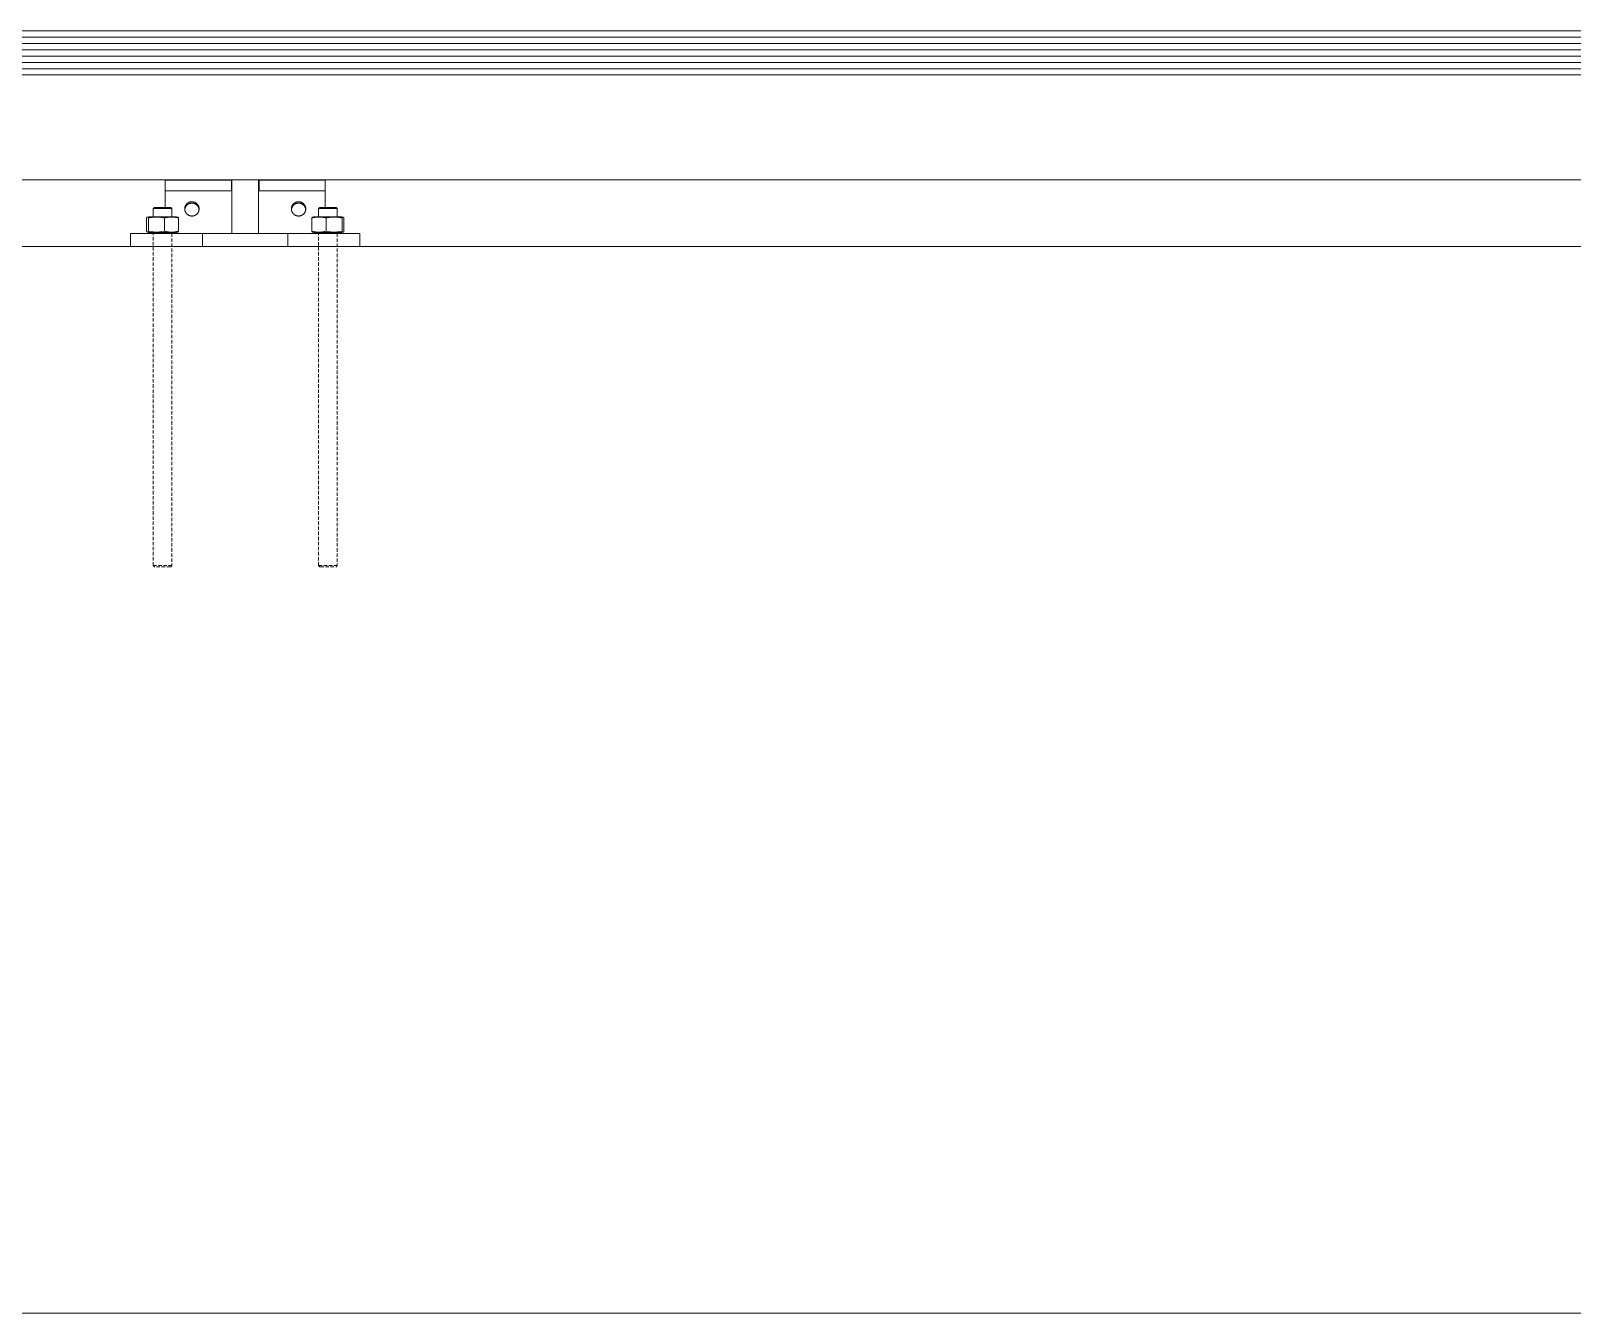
# Model space of a CAD drawing. Header units: millimetres. Extents: x -213 to 4577, y -424 to 2634.
# Drawn here: x 943 to 1521, y 1429 to 1910 of the extents above; entities that cross this region are included whole.
import ezdxf

# ---------------------------------------------------------------- set-up
doc = ezdxf.new("R2010")
doc.units = ezdxf.units.MM
doc.linetypes.add('HIDDEN', pattern=[1.905, 1.27, -0.635])
doc.layers.add('ZANO_R', color=7, linetype='Continuous', lineweight=0)
doc.layers.add('ZANO_R_przerywana', color=7, linetype='HIDDEN', lineweight=0)

msp = doc.modelspace()

# ---------------------------------------------------------------- linework, layer by layer
at = {"layer": 'ZANO_R'}
for p, q in [((126.17, 1910.22), (1920.17, 1910.22)), ((126.17, 1907.86), (1920.17, 1907.86)), ((126.17, 1905.49), (1920.17, 1905.49)), ((126.17, 1903.13), (1920.17, 1903.13)), ((126.17, 1900.76), (1920.17, 1900.76)), ((126.17, 1898.4), (1920.17, 1898.4)), ((126.17, 1896.03), (1920.17, 1896.03)), ((126.17, 1893.67), (1920.17, 1893.67)), ((1920.17, 1854.35), (126.17, 1854.35)), ((993.17, 1854.35), (993.17, 1854.26)), ((993.17, 1854.26), (993.17, 1850.27)), ((1017.97, 1854.26), (993.17, 1854.26)), ((993.17, 1850.27), (993.17, 1844.03)), ((1017.97, 1850.27), (993.17, 1850.27)), ((1017.97, 1854.35), (1017.97, 1854.26)), ((1017.97, 1854.26), (1017.97, 1850.27)), ((1018.17, 1851.41), (1018.17, 1854.35)), ((1018.17, 1834.28), (1018.17, 1851.41)), ((1028.17, 1851.41), (1028.17, 1854.35)), ((1028.17, 1834.28), (1028.17, 1851.41)), ((1028.37, 1854.26), (1028.37, 1854.35)), ((1053.17, 1854.26), (1028.37, 1854.26)), ((1028.37, 1850.27), (1028.37, 1854.26)), ((1053.17, 1850.27), (1028.37, 1850.27)), ((1053.17, 1854.26), (1053.17, 1854.35)), ((1053.17, 1850.27), (1053.17, 1854.26)), ((1053.17, 1844.03), (1053.17, 1850.27)), ((988.67, 1843.6), (989.11, 1844.03)), ((989.11, 1844.03), (989.11, 1844.03)), ((989.11, 1844.03), (989.11, 1844.03)), ((989.11, 1844.03), (994.98, 1844.03)), ((994.98, 1844.03), (995.23, 1844.03)), ((995.23, 1844.03), (995.67, 1843.6)), ((1000.5, 1843.87), (1000.52, 1843.96)), ((1000.52, 1843.96), (1000.54, 1844.05)), ((1000.54, 1844.05), (1000.56, 1844.14)), ((1000.56, 1844.14), (1000.59, 1844.23)), ((1000.59, 1844.23), (1000.62, 1844.32)), ((1000.62, 1844.32), (1000.65, 1844.41)), ((1000.65, 1844.41), (1000.68, 1844.49)), ((1000.7, 1843.98), (1000.66, 1843.9)), ((1000.68, 1844.49), (1000.72, 1844.58)), ((1000.73, 1844.07), (1000.7, 1843.98)), ((1000.72, 1844.58), (1000.76, 1844.66)), ((1000.78, 1844.15), (1000.73, 1844.07)), ((1000.76, 1844.66), (1000.8, 1844.74)), ((1000.82, 1844.23), (1000.78, 1844.15)), ((1000.8, 1844.74), (1000.85, 1844.82)), ((1000.87, 1844.31), (1000.82, 1844.23)), ((1000.85, 1844.82), (1000.9, 1844.9)), ((1000.92, 1844.39), (1000.87, 1844.31)), ((1000.9, 1844.9), (1000.95, 1844.98)), ((1000.97, 1844.46), (1000.92, 1844.39)), ((1000.95, 1844.98), (1001.01, 1845.05)), ((1001.02, 1844.54), (1000.97, 1844.46)), ((1001.01, 1845.05), (1001.06, 1845.13)), ((1001.08, 1844.61), (1001.02, 1844.54)), ((1001.06, 1845.13), (1001.12, 1845.2)), ((1001.14, 1844.68), (1001.08, 1844.61)), ((1001.12, 1845.2), (1001.18, 1845.27)), ((1001.2, 1844.75), (1001.14, 1844.68)), ((1001.18, 1845.27), (1001.25, 1845.34)), ((1001.26, 1844.81), (1001.2, 1844.75)), ((1001.25, 1845.34), (1001.31, 1845.4)), ((1001.33, 1844.88), (1001.26, 1844.81)), ((1001.31, 1845.4), (1001.38, 1845.46)), ((1001.4, 1844.94), (1001.33, 1844.88)), ((1001.38, 1845.46), (1001.45, 1845.52)), ((1001.47, 1845), (1001.4, 1844.94)), ((1001.45, 1845.52), (1001.53, 1845.58)), ((1001.54, 1845.05), (1001.47, 1845)), ((1001.53, 1845.58), (1001.6, 1845.64)), ((1001.62, 1845.11), (1001.54, 1845.05)), ((1001.6, 1845.64), (1001.68, 1845.69)), ((1001.69, 1845.16), (1001.62, 1845.11)), ((1001.68, 1845.69), (1001.76, 1845.74)), ((1001.77, 1845.21), (1001.69, 1845.16)), ((1001.76, 1845.74), (1001.84, 1845.78)), ((1001.85, 1845.25), (1001.77, 1845.21)), ((1001.84, 1845.78), (1001.92, 1845.83)), ((1001.93, 1845.3), (1001.85, 1845.25)), ((1001.92, 1845.83), (1002, 1845.87)), ((1002.01, 1845.34), (1001.93, 1845.3)), ((1002, 1845.87), (1002.09, 1845.91)), ((1002.1, 1845.38), (1002.01, 1845.34)), ((1002.09, 1845.91), (1002.17, 1845.94)), ((1002.18, 1845.41), (1002.1, 1845.38)), ((1002.17, 1845.94), (1002.26, 1845.98)), ((1002.27, 1845.44), (1002.18, 1845.41)), ((1002.26, 1845.98), (1002.35, 1846.01)), ((1002.36, 1845.47), (1002.27, 1845.44)), ((1002.35, 1846.01), (1002.44, 1846.03)), ((1002.44, 1845.5), (1002.36, 1845.47)), ((1002.44, 1846.03), (1002.53, 1846.05)), ((1002.53, 1845.52), (1002.44, 1845.5)), ((1002.53, 1846.05), (1002.62, 1846.07)), ((1002.62, 1845.54), (1002.53, 1845.52)), ((1002.62, 1846.07), (1002.71, 1846.09)), ((1002.71, 1845.56), (1002.62, 1845.54)), ((1002.71, 1846.09), (1002.8, 1846.11)), ((1002.8, 1845.57), (1002.71, 1845.56)), ((1002.8, 1846.11), (1002.89, 1846.12)), ((1002.9, 1845.58), (1002.8, 1845.57)), ((1002.89, 1846.12), (1002.99, 1846.12)), ((1002.99, 1845.59), (1002.9, 1845.58)), ((1002.99, 1846.12), (1003.08, 1846.13)), ((1003.08, 1845.59), (1002.99, 1845.59)), ((1003.08, 1846.13), (1003.17, 1846.13)), ((1003.17, 1845.6), (1003.08, 1845.59)), ((1003.17, 1846.13), (1003.26, 1846.13)), ((1003.26, 1845.59), (1003.17, 1845.6)), ((1003.26, 1846.13), (1003.36, 1846.12)), ((1003.36, 1845.59), (1003.26, 1845.59)), ((1003.36, 1846.12), (1003.45, 1846.12)), ((1003.45, 1845.58), (1003.36, 1845.59)), ((1003.45, 1846.12), (1003.54, 1846.11)), ((1003.54, 1845.57), (1003.45, 1845.58)), ((1003.54, 1846.11), (1003.63, 1846.09)), ((1003.63, 1845.56), (1003.54, 1845.57)), ((1003.63, 1846.09), (1003.73, 1846.07)), ((1003.72, 1845.54), (1003.63, 1845.56)), ((1003.81, 1845.52), (1003.72, 1845.54)), ((1003.73, 1846.07), (1003.82, 1846.05)), ((1003.9, 1845.5), (1003.81, 1845.52)), ((1003.82, 1846.05), (1003.91, 1846.03)), ((1003.99, 1845.47), (1003.9, 1845.5)), ((1003.91, 1846.03), (1004, 1846.01)), ((1004.07, 1845.44), (1003.99, 1845.47)), ((1004, 1846.01), (1004.08, 1845.98)), ((1004.16, 1845.41), (1004.07, 1845.44)), ((1004.08, 1845.98), (1004.17, 1845.94)), ((1004.25, 1845.38), (1004.16, 1845.41)), ((1004.17, 1845.94), (1004.26, 1845.91)), ((1004.33, 1845.34), (1004.25, 1845.38)), ((1004.26, 1845.91), (1004.34, 1845.87)), ((1004.41, 1845.3), (1004.33, 1845.34)), ((1004.34, 1845.87), (1004.42, 1845.83)), ((1004.49, 1845.25), (1004.41, 1845.3)), ((1004.42, 1845.83), (1004.51, 1845.78)), ((1004.57, 1845.21), (1004.49, 1845.25)), ((1004.51, 1845.78), (1004.59, 1845.74)), ((1004.65, 1845.16), (1004.57, 1845.21)), ((1004.59, 1845.74), (1004.67, 1845.69)), ((1004.73, 1845.11), (1004.65, 1845.16)), ((1004.67, 1845.69), (1004.74, 1845.64)), ((1004.8, 1845.05), (1004.73, 1845.11)), ((1004.74, 1845.64), (1004.82, 1845.58)), ((1004.87, 1845), (1004.8, 1845.05)), ((1004.82, 1845.58), (1004.89, 1845.52)), ((1004.94, 1844.94), (1004.87, 1845)), ((1004.89, 1845.52), (1004.96, 1845.46)), ((1005.01, 1844.88), (1004.94, 1844.94)), ((1004.96, 1845.46), (1005.03, 1845.4)), ((1005.08, 1844.81), (1005.01, 1844.88)), ((1005.03, 1845.4), (1005.1, 1845.34)), ((1005.14, 1844.75), (1005.08, 1844.81)), ((1005.1, 1845.34), (1005.16, 1845.27)), ((1005.21, 1844.68), (1005.14, 1844.75)), ((1005.16, 1845.27), (1005.22, 1845.2)), ((1005.26, 1844.61), (1005.21, 1844.68)), ((1005.22, 1845.2), (1005.28, 1845.13)), ((1005.32, 1844.54), (1005.26, 1844.61)), ((1005.28, 1845.13), (1005.34, 1845.05)), ((1005.38, 1844.46), (1005.32, 1844.54)), ((1005.34, 1845.05), (1005.39, 1844.98)), ((1005.43, 1844.39), (1005.38, 1844.46)), ((1005.39, 1844.98), (1005.44, 1844.9)), ((1005.48, 1844.31), (1005.43, 1844.39)), ((1005.44, 1844.9), (1005.49, 1844.82)), ((1005.52, 1844.23), (1005.48, 1844.31)), ((1005.49, 1844.82), (1005.54, 1844.74)), ((1005.57, 1844.15), (1005.52, 1844.23)), ((1005.54, 1844.74), (1005.58, 1844.66)), ((1005.61, 1844.07), (1005.57, 1844.15)), ((1005.58, 1844.66), (1005.62, 1844.58)), ((1005.65, 1843.98), (1005.61, 1844.07)), ((1005.62, 1844.58), (1005.66, 1844.49)), ((1005.68, 1843.9), (1005.65, 1843.98)), ((1005.66, 1844.49), (1005.7, 1844.41)), ((1005.7, 1844.41), (1005.73, 1844.32)), ((1005.73, 1844.32), (1005.76, 1844.23)), ((1005.76, 1844.23), (1005.78, 1844.14)), ((1005.78, 1844.14), (1005.8, 1844.05)), ((1005.8, 1844.05), (1005.82, 1843.96)), ((1005.82, 1843.96), (1005.84, 1843.87)), ((1040.5, 1843.87), (1040.52, 1843.96)), ((1040.52, 1843.96), (1040.54, 1844.05)), ((1040.54, 1844.05), (1040.56, 1844.14)), ((1040.56, 1844.14), (1040.59, 1844.23)), ((1040.59, 1844.23), (1040.62, 1844.32)), ((1040.62, 1844.32), (1040.65, 1844.41)), ((1040.65, 1844.41), (1040.68, 1844.49)), ((1040.7, 1843.98), (1040.66, 1843.9)), ((1040.68, 1844.49), (1040.72, 1844.58)), ((1040.73, 1844.07), (1040.7, 1843.98)), ((1040.72, 1844.58), (1040.76, 1844.66)), ((1040.78, 1844.15), (1040.73, 1844.07)), ((1040.76, 1844.66), (1040.8, 1844.74)), ((1040.82, 1844.23), (1040.78, 1844.15)), ((1040.8, 1844.74), (1040.85, 1844.82)), ((1040.87, 1844.31), (1040.82, 1844.23)), ((1040.85, 1844.82), (1040.9, 1844.9)), ((1040.92, 1844.39), (1040.87, 1844.31)), ((1040.9, 1844.9), (1040.95, 1844.98)), ((1040.97, 1844.46), (1040.92, 1844.39)), ((1040.95, 1844.98), (1041.01, 1845.05)), ((1041.02, 1844.54), (1040.97, 1844.46)), ((1041.01, 1845.05), (1041.06, 1845.13)), ((1041.08, 1844.61), (1041.02, 1844.54)), ((1041.06, 1845.13), (1041.12, 1845.2)), ((1041.14, 1844.68), (1041.08, 1844.61)), ((1041.12, 1845.2), (1041.18, 1845.27)), ((1041.2, 1844.75), (1041.14, 1844.68)), ((1041.18, 1845.27), (1041.25, 1845.34)), ((1041.26, 1844.81), (1041.2, 1844.75)), ((1041.25, 1845.34), (1041.31, 1845.4)), ((1041.33, 1844.88), (1041.26, 1844.81)), ((1041.31, 1845.4), (1041.38, 1845.46)), ((1041.4, 1844.94), (1041.33, 1844.88)), ((1041.38, 1845.46), (1041.45, 1845.52)), ((1041.47, 1845), (1041.4, 1844.94)), ((1041.45, 1845.52), (1041.53, 1845.58)), ((1041.54, 1845.05), (1041.47, 1845)), ((1041.53, 1845.58), (1041.6, 1845.64)), ((1041.62, 1845.11), (1041.54, 1845.05)), ((1041.6, 1845.64), (1041.68, 1845.69)), ((1041.69, 1845.16), (1041.62, 1845.11)), ((1041.68, 1845.69), (1041.76, 1845.74)), ((1041.77, 1845.21), (1041.69, 1845.16)), ((1041.76, 1845.74), (1041.84, 1845.78)), ((1041.85, 1845.25), (1041.77, 1845.21)), ((1041.84, 1845.78), (1041.92, 1845.83)), ((1041.93, 1845.3), (1041.85, 1845.25)), ((1041.92, 1845.83), (1042, 1845.87)), ((1042.01, 1845.34), (1041.93, 1845.3)), ((1042, 1845.87), (1042.09, 1845.91)), ((1042.1, 1845.38), (1042.01, 1845.34)), ((1042.09, 1845.91), (1042.17, 1845.94)), ((1042.18, 1845.41), (1042.1, 1845.38)), ((1042.17, 1845.94), (1042.26, 1845.98)), ((1042.27, 1845.44), (1042.18, 1845.41)), ((1042.26, 1845.98), (1042.35, 1846.01)), ((1042.36, 1845.47), (1042.27, 1845.44)), ((1042.35, 1846.01), (1042.44, 1846.03)), ((1042.44, 1845.5), (1042.36, 1845.47)), ((1042.44, 1846.03), (1042.53, 1846.05)), ((1042.53, 1845.52), (1042.44, 1845.5)), ((1042.53, 1846.05), (1042.62, 1846.07)), ((1042.62, 1845.54), (1042.53, 1845.52)), ((1042.62, 1846.07), (1042.71, 1846.09)), ((1042.71, 1845.56), (1042.62, 1845.54)), ((1042.71, 1846.09), (1042.8, 1846.11)), ((1042.8, 1845.57), (1042.71, 1845.56)), ((1042.8, 1846.11), (1042.89, 1846.12)), ((1042.9, 1845.58), (1042.8, 1845.57)), ((1042.89, 1846.12), (1042.99, 1846.12)), ((1042.99, 1845.59), (1042.9, 1845.58)), ((1042.99, 1846.12), (1043.08, 1846.13)), ((1043.08, 1845.59), (1042.99, 1845.59)), ((1043.08, 1846.13), (1043.17, 1846.13)), ((1043.17, 1845.6), (1043.08, 1845.59)), ((1043.17, 1846.13), (1043.26, 1846.13)), ((1043.26, 1845.59), (1043.17, 1845.6)), ((1043.26, 1846.13), (1043.36, 1846.12)), ((1043.36, 1845.59), (1043.26, 1845.59)), ((1043.36, 1846.12), (1043.45, 1846.12)), ((1043.45, 1845.58), (1043.36, 1845.59)), ((1043.45, 1846.12), (1043.54, 1846.11)), ((1043.54, 1845.57), (1043.45, 1845.58)), ((1043.54, 1846.11), (1043.63, 1846.09)), ((1043.63, 1845.56), (1043.54, 1845.57)), ((1043.63, 1846.09), (1043.73, 1846.07)), ((1043.72, 1845.54), (1043.63, 1845.56)), ((1043.81, 1845.52), (1043.72, 1845.54)), ((1043.73, 1846.07), (1043.82, 1846.05)), ((1043.9, 1845.5), (1043.81, 1845.52)), ((1043.82, 1846.05), (1043.91, 1846.03)), ((1043.99, 1845.47), (1043.9, 1845.5)), ((1043.91, 1846.03), (1044, 1846.01)), ((1044.07, 1845.44), (1043.99, 1845.47)), ((1044, 1846.01), (1044.08, 1845.98)), ((1044.16, 1845.41), (1044.07, 1845.44)), ((1044.08, 1845.98), (1044.17, 1845.94)), ((1044.25, 1845.38), (1044.16, 1845.41)), ((1044.17, 1845.94), (1044.26, 1845.91)), ((1044.33, 1845.34), (1044.25, 1845.38)), ((1044.26, 1845.91), (1044.34, 1845.87)), ((1044.41, 1845.3), (1044.33, 1845.34)), ((1044.34, 1845.87), (1044.42, 1845.83)), ((1044.49, 1845.25), (1044.41, 1845.3)), ((1044.42, 1845.83), (1044.51, 1845.78)), ((1044.57, 1845.21), (1044.49, 1845.25)), ((1044.51, 1845.78), (1044.59, 1845.74)), ((1044.65, 1845.16), (1044.57, 1845.21)), ((1044.59, 1845.74), (1044.67, 1845.69)), ((1044.73, 1845.11), (1044.65, 1845.16)), ((1044.67, 1845.69), (1044.74, 1845.64)), ((1044.8, 1845.05), (1044.73, 1845.11)), ((1044.74, 1845.64), (1044.82, 1845.58)), ((1044.87, 1845), (1044.8, 1845.05)), ((1044.82, 1845.58), (1044.89, 1845.52)), ((1044.94, 1844.94), (1044.87, 1845)), ((1044.89, 1845.52), (1044.96, 1845.46)), ((1045.01, 1844.88), (1044.94, 1844.94)), ((1044.96, 1845.46), (1045.03, 1845.4)), ((1045.08, 1844.81), (1045.01, 1844.88)), ((1045.03, 1845.4), (1045.1, 1845.34)), ((1045.14, 1844.75), (1045.08, 1844.81)), ((1045.1, 1845.34), (1045.16, 1845.27)), ((1045.21, 1844.68), (1045.14, 1844.75)), ((1045.16, 1845.27), (1045.22, 1845.2)), ((1045.26, 1844.61), (1045.21, 1844.68)), ((1045.22, 1845.2), (1045.28, 1845.13)), ((1045.32, 1844.54), (1045.26, 1844.61)), ((1045.28, 1845.13), (1045.34, 1845.05)), ((1045.38, 1844.46), (1045.32, 1844.54)), ((1045.34, 1845.05), (1045.39, 1844.98)), ((1045.43, 1844.39), (1045.38, 1844.46)), ((1045.39, 1844.98), (1045.44, 1844.9)), ((1045.48, 1844.31), (1045.43, 1844.39)), ((1045.44, 1844.9), (1045.49, 1844.82)), ((1045.52, 1844.23), (1045.48, 1844.31)), ((1045.49, 1844.82), (1045.54, 1844.74)), ((1045.57, 1844.15), (1045.52, 1844.23)), ((1045.54, 1844.74), (1045.58, 1844.66)), ((1045.61, 1844.07), (1045.57, 1844.15)), ((1045.58, 1844.66), (1045.62, 1844.58)), ((1045.65, 1843.98), (1045.61, 1844.07)), ((1045.62, 1844.58), (1045.66, 1844.49)), ((1045.68, 1843.9), (1045.65, 1843.98)), ((1045.66, 1844.49), (1045.7, 1844.41)), ((1045.7, 1844.41), (1045.73, 1844.32)), ((1045.73, 1844.32), (1045.76, 1844.23)), ((1045.76, 1844.23), (1045.78, 1844.14)), ((1045.78, 1844.14), (1045.8, 1844.05)), ((1045.8, 1844.05), (1045.82, 1843.96)), ((1045.82, 1843.96), (1045.84, 1843.87)), ((1050.67, 1843.6), (1051.11, 1844.03)), ((1051.37, 1844.03), (1051.11, 1844.03)), ((1057.23, 1844.03), (1051.37, 1844.03)), ((1057.23, 1844.03), (1057.23, 1844.03)), ((1057.23, 1844.03), (1057.23, 1844.03)), ((1057.23, 1844.03), (1057.67, 1843.6)), ((986.17, 1840.09), (986.16, 1840.08)), ((986.16, 1840.08), (986.16, 1840.07)), ((986.16, 1840.07), (986.16, 1840.05)), ((986.16, 1835.06), (986.16, 1840.05)), ((986.18, 1840.13), (986.17, 1840.11)), ((986.17, 1840.11), (986.17, 1840.1)), ((986.17, 1840.1), (986.17, 1840.09)), ((986.19, 1840.15), (986.18, 1840.14)), ((986.18, 1840.14), (986.18, 1840.13)), ((986.2, 1840.17), (986.19, 1840.16)), ((986.19, 1840.16), (986.19, 1840.15)), ((986.21, 1840.19), (986.2, 1840.18)), ((986.2, 1840.18), (986.2, 1840.17)), ((986.22, 1840.22), (986.21, 1840.21)), ((986.21, 1840.21), (986.21, 1840.19)), ((986.23, 1840.23), (986.22, 1840.22)), ((986.24, 1840.24), (986.23, 1840.23)), ((986.25, 1840.25), (986.24, 1840.25)), ((986.24, 1840.25), (986.24, 1840.24)), ((986.26, 1840.26), (986.25, 1840.25)), ((986.27, 1840.27), (986.26, 1840.26)), ((986.28, 1840.28), (986.27, 1840.27)), ((986.29, 1840.29), (986.28, 1840.28)), ((986.3, 1840.3), (986.29, 1840.29)), ((986.31, 1840.3), (986.3, 1840.3)), ((986.32, 1840.31), (986.31, 1840.3)), ((986.33, 1840.32), (986.32, 1840.31)), ((986.34, 1840.33), (986.33, 1840.32)), ((986.35, 1840.33), (986.34, 1840.33)), ((986.36, 1840.34), (986.35, 1840.33)), ((986.37, 1840.34), (986.36, 1840.34)), ((986.38, 1840.35), (986.37, 1840.34)), ((986.4, 1840.35), (986.38, 1840.35)), ((986.41, 1840.36), (986.4, 1840.35)), ((986.42, 1840.36), (986.41, 1840.36)), ((986.43, 1840.36), (986.42, 1840.36)), ((986.44, 1840.37), (986.43, 1840.36)), ((986.46, 1840.37), (986.44, 1840.37)), ((986.47, 1840.37), (986.46, 1840.37)), ((986.47, 1840.37), (986.92, 1840.53)), ((986.48, 1840.37), (986.47, 1840.37)), ((986.49, 1840.37), (986.48, 1840.37)), ((986.51, 1840.37), (986.49, 1840.37)), ((986.52, 1840.37), (986.51, 1840.37)), ((986.53, 1840.37), (986.52, 1840.37)), ((986.54, 1840.37), (986.53, 1840.37)), ((986.56, 1840.37), (986.54, 1840.37)), ((986.57, 1840.37), (986.56, 1840.37)), ((986.58, 1840.37), (986.57, 1840.37)), ((986.59, 1840.37), (986.58, 1840.37)), ((986.6, 1840.36), (986.59, 1840.37)), ((986.62, 1840.36), (986.6, 1840.36)), ((986.63, 1840.36), (986.62, 1840.36)), ((986.64, 1840.35), (986.63, 1840.36)), ((986.65, 1840.35), (986.64, 1840.35)), ((986.66, 1840.34), (986.65, 1840.35)), ((986.68, 1840.34), (986.66, 1840.34)), ((986.69, 1840.33), (986.68, 1840.34)), ((986.7, 1840.33), (986.69, 1840.33)), ((986.71, 1840.32), (986.7, 1840.33)), ((986.72, 1840.31), (986.71, 1840.32)), ((986.73, 1840.3), (986.72, 1840.31)), ((986.74, 1840.3), (986.73, 1840.3)), ((986.75, 1840.29), (986.74, 1840.3)), ((986.76, 1840.28), (986.75, 1840.29)), ((986.77, 1840.27), (986.76, 1840.28)), ((986.78, 1840.26), (986.77, 1840.27)), ((986.78, 1840.25), (986.78, 1840.26)), ((986.79, 1840.25), (986.78, 1840.25)), ((986.8, 1840.24), (986.79, 1840.25)), ((986.81, 1840.23), (986.8, 1840.24)), ((986.82, 1840.22), (986.81, 1840.23)), ((986.82, 1840.21), (986.82, 1840.22)), ((986.83, 1840.19), (986.82, 1840.21)), ((986.84, 1840.18), (986.83, 1840.19)), ((986.84, 1840.17), (986.84, 1840.18)), ((986.85, 1840.16), (986.84, 1840.17)), ((986.85, 1840.15), (986.85, 1840.16)), ((986.86, 1840.14), (986.85, 1840.15)), ((986.86, 1840.13), (986.86, 1840.14)), ((986.86, 1840.11), (986.86, 1840.13)), ((986.87, 1840.1), (986.86, 1840.11)), ((986.87, 1840.09), (986.87, 1840.1)), ((986.87, 1840.08), (986.87, 1840.09)), ((986.87, 1840.07), (986.87, 1840.08)), ((986.88, 1840.05), (986.87, 1840.07)), ((987.33, 1840.14), (986.88, 1840.05)), ((986.88, 1840.05), (986.88, 1835.06)), ((986.92, 1840.53), (996.98, 1840.53)), ((987.79, 1840.22), (987.33, 1840.14)), ((988.25, 1840.28), (987.79, 1840.22)), ((988.72, 1840.33), (988.25, 1840.28)), ((995.38, 1843.59), (988.67, 1843.59)), ((988.67, 1840.53), (988.67, 1843.59)), ((989.18, 1840.36), (988.72, 1840.33)), ((989.65, 1840.37), (989.18, 1840.36)), ((990.11, 1840.37), (989.65, 1840.37)), ((990.58, 1840.36), (990.11, 1840.37)), ((991.04, 1840.33), (990.58, 1840.36)), ((991.51, 1840.28), (991.04, 1840.33)), ((991.97, 1840.22), (991.51, 1840.28)), ((992.43, 1840.14), (991.97, 1840.22)), ((992.89, 1840.05), (992.43, 1840.14)), ((993.26, 1840.14), (992.89, 1840.05)), ((992.89, 1835.06), (992.89, 1840.05)), ((993.63, 1840.21), (993.26, 1840.14)), ((994.01, 1840.27), (993.63, 1840.21)), ((994.39, 1840.31), (994.01, 1840.27)), ((994.77, 1840.35), (994.39, 1840.31)), ((995.15, 1840.37), (994.77, 1840.35)), ((995.54, 1840.37), (995.15, 1840.37)), ((995.6, 1843.59), (995.38, 1843.59)), ((995.92, 1840.37), (995.54, 1840.37)), ((995.65, 1843.59), (995.6, 1843.59)), ((995.67, 1843.59), (995.65, 1843.59)), ((995.67, 1843.59), (995.67, 1843.59)), ((995.67, 1843.59), (995.67, 1843.59)), ((995.67, 1843.59), (995.67, 1843.59)), ((995.67, 1843.59), (995.67, 1843.59)), ((995.67, 1843.59), (995.67, 1843.59)), ((995.67, 1843.59), (995.67, 1840.53)), ((996.3, 1840.35), (995.92, 1840.37)), ((996.68, 1840.31), (996.3, 1840.35)), ((997.06, 1840.27), (996.68, 1840.31)), ((996.98, 1840.53), (997.42, 1840.53)), ((997.44, 1840.21), (997.06, 1840.27)), ((997.42, 1840.53), (997.89, 1840.36)), ((997.81, 1840.14), (997.44, 1840.21)), ((998.18, 1840.05), (997.81, 1840.14)), ((997.89, 1840.36), (998.18, 1840.05)), ((998.18, 1840.05), (998.18, 1835.06)), ((1000.47, 1843.5), (1000.48, 1843.59)), ((1000.47, 1843.41), (1000.47, 1843.5)), ((1000.48, 1843.31), (1000.47, 1843.41)), ((1000.48, 1843.68), (1000.49, 1843.78)), ((1000.48, 1843.59), (1000.48, 1843.68)), ((1000.48, 1843.22), (1000.48, 1843.31)), ((1000.49, 1843.13), (1000.48, 1843.22)), ((1000.49, 1843.78), (1000.5, 1843.87)), ((1000.5, 1843.28), (1000.49, 1843.19)), ((1000.5, 1843.04), (1000.49, 1843.13)), ((1000.51, 1843.37), (1000.5, 1843.28)), ((1000.52, 1842.94), (1000.5, 1843.04)), ((1000.53, 1843.46), (1000.51, 1843.37)), ((1000.54, 1842.85), (1000.52, 1842.94)), ((1000.55, 1843.55), (1000.53, 1843.46)), ((1000.56, 1842.76), (1000.54, 1842.85)), ((1000.57, 1843.64), (1000.55, 1843.55)), ((1000.59, 1842.67), (1000.56, 1842.76)), ((1000.6, 1843.73), (1000.57, 1843.64)), ((1000.62, 1842.59), (1000.59, 1842.67)), ((1000.63, 1843.81), (1000.6, 1843.73)), ((1000.65, 1842.5), (1000.62, 1842.59)), ((1000.66, 1843.9), (1000.63, 1843.81)), ((1000.68, 1842.41), (1000.65, 1842.5)), ((1000.72, 1842.33), (1000.68, 1842.41)), ((1000.76, 1842.24), (1000.72, 1842.33)), ((1000.8, 1842.16), (1000.76, 1842.24)), ((1000.85, 1842.08), (1000.8, 1842.16)), ((1000.9, 1842), (1000.85, 1842.08)), ((1000.95, 1841.92), (1000.9, 1842)), ((1001.01, 1841.85), (1000.95, 1841.92)), ((1001.06, 1841.78), (1001.01, 1841.85)), ((1001.12, 1841.7), (1001.06, 1841.78)), ((1001.18, 1841.63), (1001.12, 1841.7)), ((1001.25, 1841.57), (1001.18, 1841.63)), ((1001.31, 1841.5), (1001.25, 1841.57)), ((1001.38, 1841.44), (1001.31, 1841.5)), ((1001.45, 1841.38), (1001.38, 1841.44)), ((1001.53, 1841.32), (1001.45, 1841.38)), ((1001.6, 1841.27), (1001.53, 1841.32)), ((1001.68, 1841.22), (1001.6, 1841.27)), ((1001.76, 1841.17), (1001.68, 1841.22)), ((1001.84, 1841.12), (1001.76, 1841.17)), ((1001.92, 1841.07), (1001.84, 1841.12)), ((1002, 1841.03), (1001.92, 1841.07)), ((1002.09, 1841), (1002, 1841.03)), ((1002.17, 1840.96), (1002.09, 1841)), ((1002.26, 1840.93), (1002.17, 1840.96)), ((1002.35, 1840.9), (1002.26, 1840.93)), ((1002.44, 1840.87), (1002.35, 1840.9)), ((1002.53, 1840.85), (1002.44, 1840.87)), ((1002.62, 1840.83), (1002.53, 1840.85)), ((1002.71, 1840.81), (1002.62, 1840.83)), ((1002.8, 1840.8), (1002.71, 1840.81)), ((1002.89, 1840.79), (1002.8, 1840.8)), ((1002.99, 1840.78), (1002.89, 1840.79)), ((1003.08, 1840.78), (1002.99, 1840.78)), ((1003.17, 1840.78), (1003.08, 1840.78)), ((1003.26, 1840.78), (1003.17, 1840.78)), ((1003.36, 1840.78), (1003.26, 1840.78)), ((1003.45, 1840.79), (1003.36, 1840.78)), ((1003.54, 1840.8), (1003.45, 1840.79)), ((1003.63, 1840.81), (1003.54, 1840.8)), ((1003.73, 1840.83), (1003.63, 1840.81)), ((1003.82, 1840.85), (1003.73, 1840.83)), ((1003.91, 1840.87), (1003.82, 1840.85)), ((1004, 1840.9), (1003.91, 1840.87)), ((1004.08, 1840.93), (1004, 1840.9)), ((1004.17, 1840.96), (1004.08, 1840.93)), ((1004.26, 1841), (1004.17, 1840.96)), ((1004.34, 1841.03), (1004.26, 1841)), ((1004.42, 1841.07), (1004.34, 1841.03)), ((1004.51, 1841.12), (1004.42, 1841.07)), ((1004.59, 1841.17), (1004.51, 1841.12)), ((1004.67, 1841.22), (1004.59, 1841.17)), ((1004.74, 1841.27), (1004.67, 1841.22)), ((1004.82, 1841.32), (1004.74, 1841.27)), ((1004.89, 1841.38), (1004.82, 1841.32)), ((1004.96, 1841.44), (1004.89, 1841.38)), ((1005.03, 1841.5), (1004.96, 1841.44)), ((1005.1, 1841.57), (1005.03, 1841.5)), ((1005.16, 1841.63), (1005.1, 1841.57)), ((1005.22, 1841.7), (1005.16, 1841.63)), ((1005.28, 1841.78), (1005.22, 1841.7)), ((1005.34, 1841.85), (1005.28, 1841.78)), ((1005.39, 1841.92), (1005.34, 1841.85)), ((1005.44, 1842), (1005.39, 1841.92)), ((1005.49, 1842.08), (1005.44, 1842)), ((1005.54, 1842.16), (1005.49, 1842.08)), ((1005.58, 1842.24), (1005.54, 1842.16)), ((1005.62, 1842.33), (1005.58, 1842.24)), ((1005.66, 1842.41), (1005.62, 1842.33)), ((1005.7, 1842.5), (1005.66, 1842.41)), ((1005.72, 1843.81), (1005.68, 1843.9)), ((1005.73, 1842.59), (1005.7, 1842.5)), ((1005.75, 1843.73), (1005.72, 1843.81)), ((1005.76, 1842.67), (1005.73, 1842.59)), ((1005.77, 1843.64), (1005.75, 1843.73)), ((1005.78, 1842.76), (1005.76, 1842.67)), ((1005.8, 1843.55), (1005.77, 1843.64)), ((1005.8, 1842.85), (1005.78, 1842.76)), ((1005.82, 1843.46), (1005.8, 1843.55)), ((1005.82, 1842.94), (1005.8, 1842.85)), ((1005.83, 1843.37), (1005.82, 1843.46)), ((1005.84, 1843.04), (1005.82, 1842.94)), ((1005.85, 1843.28), (1005.83, 1843.37)), ((1005.84, 1843.87), (1005.85, 1843.78)), ((1005.85, 1843.13), (1005.84, 1843.04)), ((1005.85, 1843.78), (1005.86, 1843.68)), ((1005.86, 1843.19), (1005.85, 1843.28)), ((1005.86, 1843.22), (1005.85, 1843.13)), ((1005.86, 1843.68), (1005.87, 1843.59)), ((1005.87, 1843.31), (1005.86, 1843.22)), ((1005.87, 1843.59), (1005.87, 1843.5)), ((1005.87, 1843.5), (1005.87, 1843.41)), ((1005.87, 1843.41), (1005.87, 1843.31)), ((1040.47, 1843.5), (1040.48, 1843.59)), ((1040.47, 1843.41), (1040.47, 1843.5)), ((1040.48, 1843.31), (1040.47, 1843.41)), ((1040.48, 1843.68), (1040.49, 1843.78)), ((1040.48, 1843.59), (1040.48, 1843.68)), ((1040.48, 1843.22), (1040.48, 1843.31)), ((1040.49, 1843.13), (1040.48, 1843.22)), ((1040.49, 1843.78), (1040.5, 1843.87)), ((1040.5, 1843.28), (1040.49, 1843.19)), ((1040.5, 1843.04), (1040.49, 1843.13)), ((1040.51, 1843.37), (1040.5, 1843.28)), ((1040.52, 1842.94), (1040.5, 1843.04)), ((1040.53, 1843.46), (1040.51, 1843.37)), ((1040.54, 1842.85), (1040.52, 1842.94)), ((1040.55, 1843.55), (1040.53, 1843.46)), ((1040.56, 1842.76), (1040.54, 1842.85)), ((1040.57, 1843.64), (1040.55, 1843.55)), ((1040.59, 1842.67), (1040.56, 1842.76)), ((1040.6, 1843.73), (1040.57, 1843.64)), ((1040.62, 1842.59), (1040.59, 1842.67)), ((1040.63, 1843.81), (1040.6, 1843.73)), ((1040.65, 1842.5), (1040.62, 1842.59)), ((1040.66, 1843.9), (1040.63, 1843.81)), ((1040.68, 1842.41), (1040.65, 1842.5)), ((1040.72, 1842.33), (1040.68, 1842.41)), ((1040.76, 1842.24), (1040.72, 1842.33)), ((1040.8, 1842.16), (1040.76, 1842.24)), ((1040.85, 1842.08), (1040.8, 1842.16)), ((1040.9, 1842), (1040.85, 1842.08)), ((1040.95, 1841.92), (1040.9, 1842)), ((1041.01, 1841.85), (1040.95, 1841.92)), ((1041.06, 1841.78), (1041.01, 1841.85)), ((1041.12, 1841.7), (1041.06, 1841.78)), ((1041.18, 1841.63), (1041.12, 1841.7)), ((1041.25, 1841.57), (1041.18, 1841.63)), ((1041.31, 1841.5), (1041.25, 1841.57)), ((1041.38, 1841.44), (1041.31, 1841.5)), ((1041.45, 1841.38), (1041.38, 1841.44)), ((1041.53, 1841.32), (1041.45, 1841.38)), ((1041.6, 1841.27), (1041.53, 1841.32)), ((1041.68, 1841.22), (1041.6, 1841.27)), ((1041.76, 1841.17), (1041.68, 1841.22)), ((1041.84, 1841.12), (1041.76, 1841.17)), ((1041.92, 1841.07), (1041.84, 1841.12)), ((1042, 1841.03), (1041.92, 1841.07)), ((1042.09, 1841), (1042, 1841.03)), ((1042.17, 1840.96), (1042.09, 1841)), ((1042.26, 1840.93), (1042.17, 1840.96)), ((1042.35, 1840.9), (1042.26, 1840.93)), ((1042.44, 1840.87), (1042.35, 1840.9)), ((1042.53, 1840.85), (1042.44, 1840.87)), ((1042.62, 1840.83), (1042.53, 1840.85)), ((1042.71, 1840.81), (1042.62, 1840.83)), ((1042.8, 1840.8), (1042.71, 1840.81)), ((1042.89, 1840.79), (1042.8, 1840.8)), ((1042.99, 1840.78), (1042.89, 1840.79)), ((1043.08, 1840.78), (1042.99, 1840.78)), ((1043.17, 1840.78), (1043.08, 1840.78)), ((1043.26, 1840.78), (1043.17, 1840.78)), ((1043.36, 1840.78), (1043.26, 1840.78)), ((1043.45, 1840.79), (1043.36, 1840.78)), ((1043.54, 1840.8), (1043.45, 1840.79)), ((1043.63, 1840.81), (1043.54, 1840.8)), ((1043.73, 1840.83), (1043.63, 1840.81)), ((1043.82, 1840.85), (1043.73, 1840.83)), ((1043.91, 1840.87), (1043.82, 1840.85)), ((1044, 1840.9), (1043.91, 1840.87)), ((1044.08, 1840.93), (1044, 1840.9)), ((1044.17, 1840.96), (1044.08, 1840.93)), ((1044.26, 1841), (1044.17, 1840.96)), ((1044.34, 1841.03), (1044.26, 1841)), ((1044.42, 1841.07), (1044.34, 1841.03)), ((1044.51, 1841.12), (1044.42, 1841.07)), ((1044.59, 1841.17), (1044.51, 1841.12)), ((1044.67, 1841.22), (1044.59, 1841.17)), ((1044.74, 1841.27), (1044.67, 1841.22)), ((1044.82, 1841.32), (1044.74, 1841.27)), ((1044.89, 1841.38), (1044.82, 1841.32)), ((1044.96, 1841.44), (1044.89, 1841.38)), ((1045.03, 1841.5), (1044.96, 1841.44)), ((1045.1, 1841.57), (1045.03, 1841.5)), ((1045.16, 1841.63), (1045.1, 1841.57)), ((1045.22, 1841.7), (1045.16, 1841.63)), ((1045.28, 1841.78), (1045.22, 1841.7)), ((1045.34, 1841.85), (1045.28, 1841.78)), ((1045.39, 1841.92), (1045.34, 1841.85)), ((1045.44, 1842), (1045.39, 1841.92)), ((1045.49, 1842.08), (1045.44, 1842)), ((1045.54, 1842.16), (1045.49, 1842.08)), ((1045.58, 1842.24), (1045.54, 1842.16)), ((1045.62, 1842.33), (1045.58, 1842.24)), ((1045.66, 1842.41), (1045.62, 1842.33)), ((1045.7, 1842.5), (1045.66, 1842.41)), ((1045.72, 1843.81), (1045.68, 1843.9)), ((1045.73, 1842.59), (1045.7, 1842.5)), ((1045.75, 1843.73), (1045.72, 1843.81)), ((1045.76, 1842.67), (1045.73, 1842.59)), ((1045.77, 1843.64), (1045.75, 1843.73)), ((1045.78, 1842.76), (1045.76, 1842.67)), ((1045.8, 1843.55), (1045.77, 1843.64)), ((1045.8, 1842.85), (1045.78, 1842.76)), ((1045.82, 1843.46), (1045.8, 1843.55)), ((1045.82, 1842.94), (1045.8, 1842.85)), ((1045.83, 1843.37), (1045.82, 1843.46)), ((1045.84, 1843.04), (1045.82, 1842.94)), ((1045.85, 1843.28), (1045.83, 1843.37)), ((1045.84, 1843.87), (1045.85, 1843.78)), ((1045.85, 1843.13), (1045.84, 1843.04)), ((1045.85, 1843.78), (1045.86, 1843.68)), ((1045.86, 1843.19), (1045.85, 1843.28)), ((1045.86, 1843.22), (1045.85, 1843.13)), ((1045.86, 1843.68), (1045.87, 1843.59)), ((1045.87, 1843.31), (1045.86, 1843.22)), ((1045.87, 1843.59), (1045.87, 1843.5)), ((1045.87, 1843.5), (1045.87, 1843.41)), ((1045.87, 1843.41), (1045.87, 1843.31)), ((1048.45, 1840.36), (1048.16, 1840.05)), ((1048.16, 1840.05), (1048.53, 1840.14)), ((1048.16, 1840.05), (1048.16, 1835.06)), ((1048.45, 1840.36), (1048.92, 1840.53)), ((1048.53, 1840.14), (1048.91, 1840.21)), ((1048.91, 1840.21), (1049.29, 1840.27)), ((1049.37, 1840.53), (1048.92, 1840.53)), ((1049.29, 1840.27), (1049.66, 1840.31)), ((1059.42, 1840.53), (1049.37, 1840.53)), ((1049.66, 1840.31), (1050.05, 1840.35)), ((1050.05, 1840.35), (1050.43, 1840.37)), ((1050.43, 1840.37), (1050.81, 1840.37)), ((1050.67, 1843.59), (1050.67, 1843.59)), ((1050.67, 1843.59), (1050.67, 1843.59)), ((1050.67, 1843.59), (1050.67, 1843.59)), ((1050.67, 1843.59), (1050.67, 1843.59)), ((1050.67, 1843.59), (1050.68, 1843.59)), ((1050.67, 1840.53), (1050.67, 1843.59)), ((1050.68, 1843.59), (1050.69, 1843.59)), ((1050.69, 1843.59), (1050.75, 1843.59)), ((1050.75, 1843.59), (1050.97, 1843.59)), ((1050.81, 1840.37), (1051.19, 1840.37)), ((1050.97, 1843.59), (1057.67, 1843.59)), ((1051.19, 1840.37), (1051.57, 1840.35)), ((1051.57, 1840.35), (1051.95, 1840.31)), ((1051.95, 1840.31), (1052.33, 1840.27)), ((1052.33, 1840.27), (1052.71, 1840.21)), ((1052.71, 1840.21), (1053.08, 1840.14)), ((1053.08, 1840.14), (1053.46, 1840.05)), ((1053.46, 1840.05), (1053.91, 1840.14)), ((1053.46, 1835.06), (1053.46, 1840.05)), ((1053.91, 1840.14), (1054.37, 1840.22)), ((1054.37, 1840.22), (1054.84, 1840.28)), ((1054.84, 1840.28), (1055.3, 1840.33)), ((1055.3, 1840.33), (1055.76, 1840.36)), ((1055.76, 1840.36), (1056.23, 1840.37)), ((1056.23, 1840.37), (1056.7, 1840.37)), ((1056.7, 1840.37), (1057.16, 1840.36)), ((1057.16, 1840.36), (1057.63, 1840.33)), ((1057.63, 1840.33), (1058.09, 1840.28)), ((1057.67, 1843.59), (1057.67, 1840.53)), ((1058.09, 1840.28), (1058.55, 1840.22)), ((1058.55, 1840.22), (1059.01, 1840.14)), ((1059.01, 1840.14), (1059.47, 1840.05)), ((1059.42, 1840.53), (1059.87, 1840.37)), ((1059.47, 1840.09), (1059.48, 1840.1)), ((1059.47, 1840.08), (1059.47, 1840.09)), ((1059.47, 1840.07), (1059.47, 1840.08)), ((1059.47, 1840.05), (1059.47, 1840.07)), ((1059.47, 1840.05), (1059.47, 1835.06)), ((1059.48, 1840.13), (1059.49, 1840.14)), ((1059.48, 1840.11), (1059.48, 1840.13)), ((1059.48, 1840.1), (1059.48, 1840.11)), ((1059.49, 1840.15), (1059.5, 1840.16)), ((1059.49, 1840.14), (1059.49, 1840.15)), ((1059.5, 1840.17), (1059.51, 1840.18)), ((1059.5, 1840.16), (1059.5, 1840.17)), ((1059.51, 1840.19), (1059.52, 1840.21)), ((1059.51, 1840.18), (1059.51, 1840.19)), ((1059.52, 1840.21), (1059.53, 1840.22)), ((1059.53, 1840.22), (1059.54, 1840.23)), ((1059.54, 1840.24), (1059.55, 1840.25)), ((1059.54, 1840.23), (1059.54, 1840.24)), ((1059.55, 1840.25), (1059.56, 1840.25)), ((1059.56, 1840.25), (1059.57, 1840.26)), ((1059.57, 1840.26), (1059.58, 1840.27)), ((1059.58, 1840.27), (1059.59, 1840.28)), ((1059.59, 1840.29), (1059.6, 1840.3)), ((1059.59, 1840.28), (1059.59, 1840.29)), ((1059.6, 1840.3), (1059.61, 1840.3)), ((1059.61, 1840.3), (1059.62, 1840.31)), ((1059.62, 1840.31), (1059.64, 1840.32)), ((1059.64, 1840.32), (1059.65, 1840.33)), ((1059.65, 1840.33), (1059.66, 1840.33)), ((1059.66, 1840.33), (1059.67, 1840.34)), ((1059.67, 1840.34), (1059.68, 1840.34)), ((1059.68, 1840.34), (1059.69, 1840.35)), ((1059.69, 1840.35), (1059.7, 1840.35)), ((1059.7, 1840.35), (1059.71, 1840.36)), ((1059.71, 1840.36), (1059.73, 1840.36)), ((1059.73, 1840.36), (1059.74, 1840.36)), ((1059.74, 1840.36), (1059.75, 1840.37)), ((1059.75, 1840.37), (1059.76, 1840.37)), ((1059.76, 1840.37), (1059.78, 1840.37)), ((1059.78, 1840.37), (1059.79, 1840.37)), ((1059.79, 1840.37), (1059.8, 1840.37)), ((1059.8, 1840.37), (1059.81, 1840.37)), ((1059.81, 1840.37), (1059.83, 1840.37)), ((1059.83, 1840.37), (1059.84, 1840.37)), ((1059.84, 1840.37), (1059.85, 1840.37)), ((1059.85, 1840.37), (1059.86, 1840.37)), ((1059.86, 1840.37), (1059.88, 1840.37)), ((1059.88, 1840.37), (1059.89, 1840.37)), ((1059.89, 1840.37), (1059.9, 1840.37)), ((1059.9, 1840.37), (1059.91, 1840.36)), ((1059.91, 1840.36), (1059.92, 1840.36)), ((1059.92, 1840.36), (1059.94, 1840.36)), ((1059.94, 1840.36), (1059.95, 1840.35)), ((1059.95, 1840.35), (1059.96, 1840.35)), ((1059.96, 1840.35), (1059.97, 1840.34)), ((1059.97, 1840.34), (1059.98, 1840.34)), ((1059.98, 1840.34), (1059.99, 1840.33)), ((1059.99, 1840.33), (1060, 1840.33)), ((1060, 1840.33), (1060.02, 1840.32)), ((1060.02, 1840.32), (1060.03, 1840.31)), ((1060.03, 1840.31), (1060.04, 1840.3)), ((1060.04, 1840.3), (1060.05, 1840.3)), ((1060.05, 1840.3), (1060.06, 1840.29)), ((1060.06, 1840.29), (1060.07, 1840.28)), ((1060.07, 1840.28), (1060.07, 1840.27)), ((1060.07, 1840.27), (1060.08, 1840.26)), ((1060.08, 1840.26), (1060.09, 1840.25)), ((1060.09, 1840.25), (1060.1, 1840.25)), ((1060.1, 1840.25), (1060.11, 1840.24)), ((1060.11, 1840.24), (1060.12, 1840.23)), ((1060.12, 1840.23), (1060.12, 1840.22)), ((1060.12, 1840.22), (1060.13, 1840.21)), ((1060.13, 1840.21), (1060.14, 1840.19)), ((1060.14, 1840.19), (1060.14, 1840.18)), ((1060.14, 1840.18), (1060.15, 1840.17)), ((1060.15, 1840.17), (1060.15, 1840.16)), ((1060.15, 1840.16), (1060.16, 1840.15)), ((1060.16, 1840.15), (1060.16, 1840.14)), ((1060.16, 1840.14), (1060.17, 1840.13)), ((1060.17, 1840.13), (1060.17, 1840.11)), ((1060.17, 1840.11), (1060.17, 1840.1)), ((1060.17, 1840.1), (1060.18, 1840.09)), ((1060.18, 1840.09), (1060.18, 1840.08)), ((1060.18, 1840.08), (1060.18, 1840.07)), ((1060.18, 1840.07), (1060.18, 1840.05)), ((1060.18, 1835.06), (1060.18, 1840.05)), ((980.17, 1834.28), (980.17, 1829.34)), ((980.17, 1834.28), (985.17, 1834.28)), ((985.17, 1834.28), (1007.17, 1834.28)), ((986.16, 1835.06), (986.16, 1835.05)), ((986.16, 1835.05), (986.16, 1835.04)), ((986.16, 1835.04), (986.17, 1835.02)), ((986.17, 1835.02), (986.17, 1835.01)), ((986.17, 1835.01), (986.17, 1835)), ((986.17, 1835), (986.18, 1834.99)), ((986.18, 1834.99), (986.18, 1834.98)), ((986.18, 1834.98), (986.19, 1834.97)), ((986.19, 1834.97), (986.19, 1834.95)), ((986.19, 1834.95), (986.2, 1834.94)), ((986.2, 1834.94), (986.2, 1834.93)), ((986.2, 1834.93), (986.21, 1834.92)), ((986.21, 1834.92), (986.21, 1834.91)), ((986.21, 1834.91), (986.22, 1834.9)), ((986.22, 1834.9), (986.23, 1834.89)), ((986.23, 1834.89), (986.24, 1834.88)), ((986.24, 1834.88), (986.24, 1834.87)), ((986.24, 1834.87), (986.25, 1834.86)), ((986.25, 1834.86), (986.26, 1834.85)), ((986.26, 1834.85), (986.27, 1834.84)), ((986.27, 1834.84), (986.28, 1834.83)), ((986.28, 1834.83), (986.29, 1834.83)), ((986.29, 1834.83), (986.3, 1834.82)), ((986.3, 1834.82), (986.31, 1834.81)), ((986.31, 1834.81), (986.32, 1834.8)), ((986.32, 1834.8), (986.33, 1834.8)), ((986.33, 1834.8), (986.34, 1834.79)), ((986.34, 1834.79), (986.35, 1834.78)), ((986.35, 1834.78), (986.36, 1834.78)), ((986.36, 1834.78), (986.37, 1834.77)), ((986.37, 1834.77), (986.38, 1834.77)), ((986.38, 1834.77), (986.4, 1834.76)), ((986.4, 1834.76), (986.41, 1834.76)), ((986.41, 1834.76), (986.42, 1834.76)), ((986.42, 1834.76), (986.43, 1834.75)), ((986.43, 1834.75), (986.44, 1834.75)), ((986.44, 1834.75), (986.46, 1834.75)), ((986.46, 1834.75), (986.47, 1834.75)), ((986.47, 1834.75), (986.48, 1834.74)), ((986.92, 1834.58), (986.47, 1834.75)), ((986.48, 1834.74), (986.49, 1834.74)), ((986.49, 1834.74), (986.51, 1834.74)), ((986.51, 1834.74), (986.52, 1834.74)), ((986.52, 1834.74), (986.53, 1834.74)), ((986.53, 1834.74), (986.54, 1834.74)), ((986.54, 1834.74), (986.56, 1834.74)), ((986.56, 1834.74), (986.57, 1834.75)), ((986.57, 1834.75), (986.58, 1834.75)), ((986.58, 1834.75), (986.59, 1834.75)), ((986.59, 1834.75), (986.6, 1834.75)), ((986.6, 1834.75), (986.62, 1834.76)), ((986.62, 1834.76), (986.63, 1834.76)), ((986.63, 1834.76), (986.64, 1834.76)), ((986.64, 1834.76), (986.65, 1834.77)), ((986.65, 1834.77), (986.66, 1834.77)), ((986.66, 1834.77), (986.68, 1834.78)), ((986.68, 1834.78), (986.69, 1834.78)), ((986.69, 1834.78), (986.7, 1834.79)), ((986.7, 1834.79), (986.71, 1834.8)), ((986.71, 1834.8), (986.72, 1834.8)), ((986.72, 1834.8), (986.73, 1834.81)), ((986.73, 1834.81), (986.74, 1834.82)), ((986.74, 1834.82), (986.75, 1834.83)), ((986.75, 1834.83), (986.76, 1834.83)), ((986.76, 1834.83), (986.77, 1834.84)), ((986.77, 1834.84), (986.78, 1834.85)), ((986.78, 1834.86), (986.79, 1834.87)), ((986.78, 1834.85), (986.78, 1834.86)), ((986.79, 1834.87), (986.8, 1834.88)), ((986.8, 1834.88), (986.81, 1834.89)), ((986.81, 1834.89), (986.82, 1834.9)), ((986.82, 1834.91), (986.83, 1834.92)), ((986.82, 1834.9), (986.82, 1834.91)), ((986.83, 1834.92), (986.84, 1834.93)), ((986.84, 1834.94), (986.85, 1834.95)), ((986.84, 1834.93), (986.84, 1834.94)), ((986.85, 1834.97), (986.86, 1834.98)), ((986.85, 1834.95), (986.85, 1834.97)), ((986.86, 1835), (986.87, 1835.01)), ((986.86, 1834.99), (986.86, 1835)), ((986.86, 1834.98), (986.86, 1834.99)), ((986.87, 1835.05), (986.88, 1835.06)), ((986.87, 1835.04), (986.87, 1835.05)), ((986.87, 1835.02), (986.87, 1835.04)), ((986.87, 1835.01), (986.87, 1835.02)), ((986.88, 1835.06), (987.33, 1834.97)), ((996.98, 1834.58), (986.92, 1834.58)), ((987.33, 1834.97), (987.79, 1834.9)), ((987.79, 1834.9), (988.25, 1834.83)), ((988.25, 1834.83), (988.72, 1834.79)), ((988.67, 1834.28), (988.67, 1834.58)), ((988.72, 1834.79), (989.18, 1834.76)), ((989.18, 1834.76), (989.65, 1834.74)), ((989.65, 1834.74), (990.11, 1834.74)), ((990.11, 1834.74), (990.58, 1834.76)), ((990.58, 1834.76), (991.04, 1834.79)), ((991.04, 1834.79), (991.51, 1834.83)), ((991.51, 1834.83), (991.97, 1834.9)), ((991.97, 1834.9), (992.43, 1834.97)), ((992.43, 1834.97), (992.89, 1835.06)), ((992.89, 1835.06), (993.26, 1834.98)), ((993.26, 1834.98), (993.63, 1834.91)), ((993.63, 1834.91), (994.01, 1834.85)), ((994.01, 1834.85), (994.39, 1834.8)), ((994.39, 1834.8), (994.77, 1834.77)), ((994.77, 1834.77), (995.15, 1834.75)), ((995.15, 1834.75), (995.54, 1834.74)), ((995.54, 1834.74), (995.92, 1834.75)), ((995.67, 1834.58), (995.67, 1834.28)), ((995.92, 1834.75), (996.3, 1834.77)), ((996.3, 1834.77), (996.68, 1834.8)), ((996.68, 1834.8), (997.06, 1834.85)), ((997.31, 1834.58), (996.98, 1834.58)), ((997.06, 1834.85), (997.44, 1834.91)), ((997.4, 1834.58), (997.31, 1834.58)), ((997.42, 1834.58), (997.4, 1834.58)), ((997.89, 1834.75), (997.42, 1834.58)), ((997.42, 1834.58), (997.42, 1834.58)), ((997.42, 1834.58), (997.42, 1834.58)), ((997.42, 1834.58), (997.42, 1834.58)), ((997.42, 1834.58), (997.42, 1834.58)), ((997.42, 1834.58), (997.42, 1834.58)), ((997.44, 1834.91), (997.81, 1834.98)), ((997.81, 1834.98), (998.18, 1835.06)), ((998.18, 1835.06), (997.89, 1834.75)), ((1007.17, 1834.28), (1007.17, 1829.34)), ((1007.17, 1834.28), (1012.17, 1834.28)), ((1012.17, 1834.28), (1034.17, 1834.28)), ((1034.17, 1834.28), (1039.17, 1834.28)), ((1039.17, 1834.28), (1061.17, 1834.28)), ((1039.17, 1829.34), (1039.17, 1834.28)), ((1048.16, 1835.06), (1048.45, 1834.75)), ((1048.53, 1834.98), (1048.16, 1835.06)), ((1048.92, 1834.58), (1048.45, 1834.75)), ((1048.91, 1834.91), (1048.53, 1834.98)), ((1049.29, 1834.85), (1048.91, 1834.91)), ((1048.92, 1834.58), (1048.92, 1834.58)), ((1048.92, 1834.58), (1048.92, 1834.58)), ((1048.92, 1834.58), (1048.92, 1834.58)), ((1048.92, 1834.58), (1048.92, 1834.58)), ((1048.92, 1834.58), (1048.93, 1834.58)), ((1048.93, 1834.58), (1048.95, 1834.58)), ((1048.95, 1834.58), (1049.03, 1834.58)), ((1049.03, 1834.58), (1049.37, 1834.58)), ((1049.66, 1834.8), (1049.29, 1834.85)), ((1049.37, 1834.58), (1059.42, 1834.58)), ((1050.05, 1834.77), (1049.66, 1834.8)), ((1050.43, 1834.75), (1050.05, 1834.77)), ((1050.81, 1834.74), (1050.43, 1834.75)), ((1050.67, 1834.28), (1050.67, 1834.58)), ((1051.19, 1834.75), (1050.81, 1834.74)), ((1051.57, 1834.77), (1051.19, 1834.75)), ((1051.95, 1834.8), (1051.57, 1834.77)), ((1052.33, 1834.85), (1051.95, 1834.8)), ((1052.71, 1834.91), (1052.33, 1834.85)), ((1053.08, 1834.98), (1052.71, 1834.91)), ((1053.46, 1835.06), (1053.08, 1834.98)), ((1053.91, 1834.97), (1053.46, 1835.06)), ((1054.37, 1834.9), (1053.91, 1834.97)), ((1054.84, 1834.83), (1054.37, 1834.9)), ((1055.3, 1834.79), (1054.84, 1834.83)), ((1055.76, 1834.76), (1055.3, 1834.79)), ((1056.23, 1834.74), (1055.76, 1834.76)), ((1056.7, 1834.74), (1056.23, 1834.74)), ((1057.16, 1834.76), (1056.7, 1834.74)), ((1057.63, 1834.79), (1057.16, 1834.76)), ((1058.09, 1834.83), (1057.63, 1834.79)), ((1057.67, 1834.58), (1057.67, 1834.28)), ((1058.55, 1834.9), (1058.09, 1834.83)), ((1059.01, 1834.97), (1058.55, 1834.9)), ((1059.47, 1835.06), (1059.01, 1834.97)), ((1059.87, 1834.75), (1059.42, 1834.58)), ((1059.47, 1835.05), (1059.47, 1835.06)), ((1059.47, 1835.04), (1059.47, 1835.05)), ((1059.47, 1835.02), (1059.47, 1835.04)), ((1059.48, 1835.01), (1059.47, 1835.02)), ((1059.48, 1835), (1059.48, 1835.01)), ((1059.48, 1834.99), (1059.48, 1835)), ((1059.49, 1834.98), (1059.48, 1834.99)), ((1059.49, 1834.97), (1059.49, 1834.98)), ((1059.5, 1834.95), (1059.49, 1834.97)), ((1059.5, 1834.94), (1059.5, 1834.95)), ((1059.51, 1834.93), (1059.5, 1834.94)), ((1059.51, 1834.92), (1059.51, 1834.93)), ((1059.52, 1834.91), (1059.51, 1834.92)), ((1059.53, 1834.9), (1059.52, 1834.91)), ((1059.54, 1834.89), (1059.53, 1834.9)), ((1059.54, 1834.88), (1059.54, 1834.89)), ((1059.55, 1834.87), (1059.54, 1834.88)), ((1059.56, 1834.86), (1059.55, 1834.87)), ((1059.57, 1834.85), (1059.56, 1834.86)), ((1059.58, 1834.84), (1059.57, 1834.85)), ((1059.59, 1834.83), (1059.58, 1834.84)), ((1059.6, 1834.82), (1059.59, 1834.83)), ((1059.59, 1834.83), (1059.59, 1834.83)), ((1059.61, 1834.81), (1059.6, 1834.82)), ((1059.62, 1834.8), (1059.61, 1834.81)), ((1059.64, 1834.8), (1059.62, 1834.8)), ((1059.65, 1834.79), (1059.64, 1834.8)), ((1059.66, 1834.78), (1059.65, 1834.79)), ((1059.67, 1834.78), (1059.66, 1834.78)), ((1059.68, 1834.77), (1059.67, 1834.78)), ((1059.69, 1834.77), (1059.68, 1834.77)), ((1059.7, 1834.76), (1059.69, 1834.77)), ((1059.71, 1834.76), (1059.7, 1834.76)), ((1059.73, 1834.76), (1059.71, 1834.76)), ((1059.74, 1834.75), (1059.73, 1834.76)), ((1059.75, 1834.75), (1059.74, 1834.75)), ((1059.76, 1834.75), (1059.75, 1834.75)), ((1059.78, 1834.75), (1059.76, 1834.75)), ((1059.79, 1834.74), (1059.78, 1834.75)), ((1059.8, 1834.74), (1059.79, 1834.74)), ((1059.81, 1834.74), (1059.8, 1834.74)), ((1059.83, 1834.74), (1059.81, 1834.74)), ((1059.84, 1834.74), (1059.83, 1834.74)), ((1059.85, 1834.74), (1059.84, 1834.74)), ((1059.86, 1834.74), (1059.85, 1834.74)), ((1059.88, 1834.75), (1059.86, 1834.74)), ((1059.89, 1834.75), (1059.88, 1834.75)), ((1059.9, 1834.75), (1059.89, 1834.75)), ((1059.91, 1834.75), (1059.9, 1834.75)), ((1059.92, 1834.76), (1059.91, 1834.75)), ((1059.94, 1834.76), (1059.92, 1834.76)), ((1059.95, 1834.76), (1059.94, 1834.76)), ((1059.96, 1834.77), (1059.95, 1834.76)), ((1059.97, 1834.77), (1059.96, 1834.77)), ((1059.98, 1834.78), (1059.97, 1834.77)), ((1059.99, 1834.78), (1059.98, 1834.78)), ((1060, 1834.79), (1059.99, 1834.78)), ((1060.02, 1834.8), (1060, 1834.79)), ((1060.03, 1834.8), (1060.02, 1834.8)), ((1060.04, 1834.81), (1060.03, 1834.8)), ((1060.05, 1834.82), (1060.04, 1834.81)), ((1060.06, 1834.83), (1060.05, 1834.82)), ((1060.07, 1834.83), (1060.06, 1834.83)), ((1060.08, 1834.85), (1060.07, 1834.84)), ((1060.07, 1834.84), (1060.07, 1834.83)), ((1060.09, 1834.86), (1060.08, 1834.85)), ((1060.1, 1834.87), (1060.09, 1834.86)), ((1060.11, 1834.88), (1060.1, 1834.87)), ((1060.12, 1834.89), (1060.11, 1834.88)), ((1060.13, 1834.91), (1060.12, 1834.9)), ((1060.12, 1834.9), (1060.12, 1834.89)), ((1060.14, 1834.92), (1060.13, 1834.91)), ((1060.15, 1834.94), (1060.14, 1834.93)), ((1060.14, 1834.93), (1060.14, 1834.92)), ((1060.16, 1834.97), (1060.15, 1834.95)), ((1060.15, 1834.95), (1060.15, 1834.94)), ((1060.17, 1834.99), (1060.16, 1834.98)), ((1060.16, 1834.98), (1060.16, 1834.97)), ((1060.18, 1835.02), (1060.17, 1835.01)), ((1060.17, 1835.01), (1060.17, 1835)), ((1060.17, 1835), (1060.17, 1834.99)), ((1060.18, 1835.06), (1060.18, 1835.05)), ((1060.18, 1835.05), (1060.18, 1835.04)), ((1060.18, 1835.04), (1060.18, 1835.02)), ((1061.17, 1834.28), (1066.17, 1834.28)), ((1066.17, 1829.34), (1066.17, 1834.28))]:
    msp.add_line(p, q, dxfattribs=at)
msp.add_lwpolyline([(18.92, 1829.34), (2042.92, 1829.34), (2042.92, 1429.34), (18.92, 1429.34)], close=True, dxfattribs=at)
msp.add_lwpolyline([(-213.33, 1429.34), (2196.1, 1429.34)], dxfattribs=at)
at = {"layer": 'ZANO_R_przerywana'}
for p, q in [((988.67, 1709.72), (988.67, 1834.28)), ((995.67, 1834.28), (995.67, 1709.72)), ((1050.67, 1709.72), (1050.67, 1834.28)), ((1057.67, 1834.28), (1057.67, 1709.72)), ((988.67, 1709.72), (988.67, 1709.72)), ((988.67, 1709.72), (988.67, 1709.72)), ((988.67, 1709.72), (995.38, 1709.72)), ((989.11, 1709.28), (988.67, 1709.72)), ((994.98, 1709.28), (989.11, 1709.28)), ((995.17, 1709.28), (994.98, 1709.28)), ((995.22, 1709.28), (995.17, 1709.28)), ((995.23, 1709.28), (995.22, 1709.28)), ((995.67, 1709.72), (995.23, 1709.28)), ((995.23, 1709.28), (995.23, 1709.28)), ((995.23, 1709.28), (995.23, 1709.28)), ((995.23, 1709.28), (995.23, 1709.28)), ((995.23, 1709.28), (995.23, 1709.28)), ((995.23, 1709.28), (995.23, 1709.28)), ((995.38, 1709.72), (995.67, 1709.72)), ((1050.97, 1709.72), (1050.67, 1709.72)), ((1051.11, 1709.28), (1050.67, 1709.72)), ((1057.67, 1709.72), (1050.97, 1709.72)), ((1051.11, 1709.28), (1051.11, 1709.28)), ((1051.11, 1709.28), (1051.11, 1709.28)), ((1051.11, 1709.28), (1051.11, 1709.28)), ((1051.11, 1709.28), (1051.11, 1709.28)), ((1051.11, 1709.28), (1051.11, 1709.28)), ((1051.11, 1709.28), (1051.12, 1709.28)), ((1051.12, 1709.28), (1051.18, 1709.28)), ((1051.18, 1709.28), (1051.37, 1709.28)), ((1051.37, 1709.28), (1057.23, 1709.28)), ((1057.67, 1709.72), (1057.23, 1709.28)), ((1057.67, 1709.72), (1057.67, 1709.72)), ((1057.67, 1709.72), (1057.67, 1709.72))]:
    msp.add_line(p, q, dxfattribs=at)

doc.saveas('drawing.dxf')
